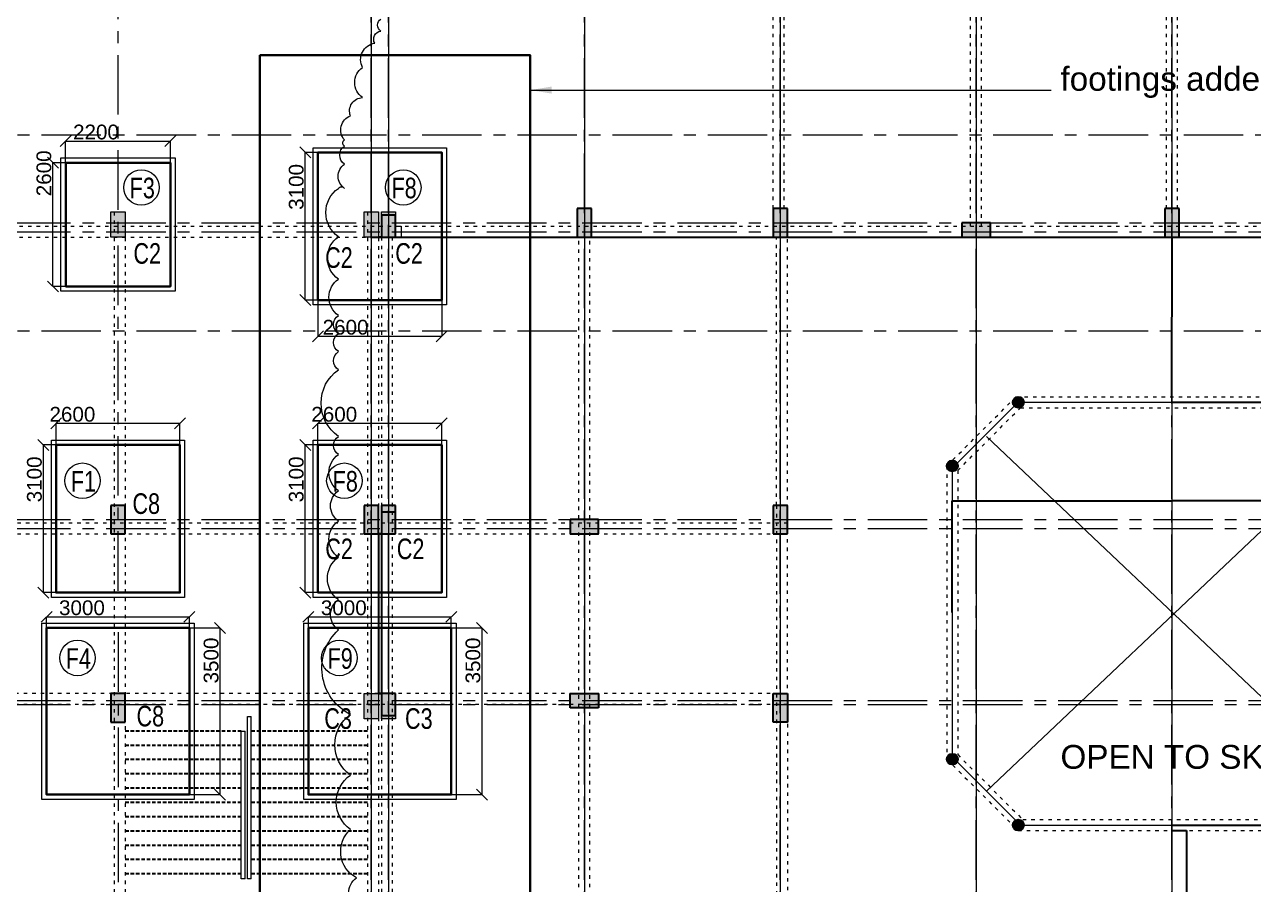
# Model space of a CAD drawing. Header units: inches. Extents: x 719368 to 6315912, y -2624014 to 446967.
# Drawn here: x 5472006 to 5497823, y -2109385 to -2091330 of the extents above; entities that cross this region are included whole.
import ezdxf
from ezdxf.lldxf.tags import DXFTag

# ---------------------------------------------------------------- set-up
doc = ezdxf.new("R2010")
doc.units = ezdxf.units.IN
doc.header["$LTSCALE"] = 20
doc.header["$MEASUREMENT"] = 0
doc.header["$PDMODE"] = 3
for name, pattern in [('ACAD_ISO03W100', [30, 12, -18]), ('CENTER', [2, 1.25, -0.25, 0.25, -0.25]), ('CENTER2', [1.125, 0.75, -0.125, 0.125, -0.125]), ('DASHED2', [0.375, 0.25, -0.125]), ('HIDDEN', [0.375, 0.25, -0.125])]:
    doc.linetypes.add(name, pattern=pattern)
doc.layers.get('0').update_dxf_attribs({"color": 51, "lineweight": 30})
doc.layers.get('Defpoints').update_dxf_attribs({"lineweight": 25})
for name, color, linetype, lineweight in [('COL.FILL', 6, 'Continuous', 20), ('COLUMN', 2, 'Continuous', 25), ('DIM', 7, 'Continuous', 13), ('FOOTING', 73, 'Continuous', 30), ('GRID', 202, 'CENTER', 5), ('HACHE', 6, 'Continuous', 9), ('hatch', 6, 'Continuous', 0), ('HIDDEN', 181, 'ACAD_ISO03W100', 18), ('Railing', 34, 'Continuous', 20), ('STAIR', 4, 'Continuous', 25), ('Text', 7, 'Continuous', 15), ('WALL', 1, 'Continuous', 18)]:
    doc.layers.add(name, color=color, linetype=linetype, lineweight=lineweight)
for name, color, linetype in [('dimn', 253, 'Continuous'), ('expension joint', 248, 'Continuous'), ('STAIRS', 1, 'Continuous')]:
    doc.layers.add(name, color=color, linetype=linetype)
doc.styles.add('BOLD', font='arial.ttf')
doc.styles.add('DIM SUMBI', font='arial.ttf')
doc.styles.add('L120', font='simplex.shx', dxfattribs={"height": 1})
doc.styles.add('Tabrej', font='romans.shx')
tags = doc.linetypes.add('DASHED', pattern=[0.75, 0.5, -0.25]).pattern_tags.tags
tags[6:7] = [DXFTag(74, 4), DXFTag(75, 0), DXFTag(340, '0'), DXFTag(46, 1.0), DXFTag(50, 0.0), DXFTag(44, 0.0), DXFTag(45, 0.0)]
tags[4:5] = [DXFTag(74, 4), DXFTag(75, 0), DXFTag(340, '0'), DXFTag(46, 1.0), DXFTag(50, 0.0), DXFTag(44, 0.0), DXFTag(45, 0.0)]
doc.dimstyles.new('Copy of S3', dxfattribs={"dimtxt": 200, "dimasz": 150, "dimexe": 5, "dimexo": 5, "dimgap": 50, "dimtad": 1, "dimjust": 1, "dimdec": 0, "dimzin": 3, "dimdsep": 46, "dimtxsty": 'BOLD', "dimblk1": 'OBLIQUE', "dimblk2": 'OBLIQUE', "dimsah": 1, "dimcen": 0.0625, "dimdle": 5, "dimclrd": 230, "dimclre": 251, "dimclrt": 2, "dimadec": 0, "dimazin": 0, "dimtfac": 1, "dimtdec": 0, "dimtix": 1, "dimtofl": 0, "dimtmove": 2, "dimatfit": 3, "dimfxl": 0, "dimtolj": 1, "dimtzin": 2, "dimlwd": -1, "dimlwe": -1, "dimarcsym": 0})
doc.dimstyles.new('DIM', dxfattribs={"dimtxt": 0.8, "dimasz": 0.4, "dimexe": 0.18, "dimexo": 0.0625, "dimgap": 0.1, "dimtad": 0, "dimdec": 3, "dimzin": 0, "dimdsep": 46, "dimtxsty": 'Tabrej', "dimcen": 0, "dimclrd": 251, "dimclre": 256, "dimclrt": 7, "dimadec": 0, "dimazin": 0, "dimtfac": 1, "dimtdec": 3, "dimtofl": 0, "dimtmove": 0, "dimatfit": 3, "dimfxl": 0, "dimtolj": 1, "dimtzin": 0, "dimlwd": -1, "dimlwe": -1, "dimarcsym": 0})
doc.dimstyles.new('PL1', dxfattribs={"dimtxt": 275, "dimasz": 230, "dimexe": 0.18, "dimexo": 12, "dimgap": 30, "dimtad": 1, "dimjust": 1, "dimdec": 0, "dimzin": 0, "dimdsep": 46, "dimtxsty": 'BOLD', "dimblk": 'OBLIQUE', "dimcen": 0.09, "dimclrd": 256, "dimclre": 256, "dimadec": 0, "dimazin": 0, "dimtfac": 1, "dimtdec": 0, "dimtofl": 0, "dimtmove": 0, "dimatfit": 3, "dimfxl": 0, "dimtolj": 1, "dimtzin": 0, "dimlwd": -1, "dimlwe": -1, "dimarcsym": 0})

# ---------------------------------------------------------------- blocks, each defined once
blk = doc.blocks.new('CU')
at = {"layer": 'WALL', "linetype": 'CENTER2'}
h = blk.add_hatch(color=256, dxfattribs=at)
h.dxf.hatch_style = 1
h.paths.add_polyline_path([(0, 0.035), (0, -0.265), (0.46, -0.265), (0.46, 0.035)])
at = {"layer": 'COLUMN', "linetype": 'CENTER2'}
blk.add_lwpolyline([(0, 0.035), (0, -0.265), (0.46, -0.265), (0.46, 0.035), (0, 0.035)], dxfattribs=at)
blk = doc.blocks.new('C2')
at = {"layer": 'COLUMN'}
h = blk.add_hatch(color=7, dxfattribs=at)
h.dxf.hatch_style = 1
h.paths.add_polyline_path([(0.3, 0), (0, 0), (0, -0.6), (0.3, -0.6)])
for p, q in [((0, 0), (0, -0.6)), ((0.3, 0), (0, 0)), ((0.3, -0.6), (0.3, 0)), ((0, -0.6), (0.3, -0.6))]:
    blk.add_line(p, q, dxfattribs=at)
blk = doc.blocks.new('*D509')
at = {"layer": 'Defpoints', "color": 0}
for p in [(5496107, -2095795), (5496112, -2095795), (5496112, -2099146)]:
    blk.add_point(p, dxfattribs=at)
at = {"layer": 'dimn'}
for p, q in [((5496112, -2095795), (5496107, -2095795)), ((5496112, -2099146), (5496107, -2099146))]:
    blk.add_line(p, q, dxfattribs=at)
at = {"layer": 'dimn', "color": 251}
for p, q in [((5496107, -2095796), (5496107, -2097468)), ((5496107, -2099145), (5496107, -2097473))]:
    blk.add_line(p, q, dxfattribs=at)
for points in [[(5496107, -2095796), (5496107, -2095796), (5496107, -2095795)], [(5496107, -2099145), (5496107, -2099145), (5496107, -2099146)]]:
    blk.add_solid(points, dxfattribs=at)
at = {"layer": 'dimn', "color": 7, "insert": (5496107, -2097471), "char_height": 0.5, "attachment_point": 5, "rotation": 90, "style": 'Tabrej'}
blk.add_mtext('\\A1;3350.194\\P [10991\'-5"]', dxfattribs=at)
blk = doc.blocks.new('*D510')
at = {"layer": 'Defpoints', "color": 0}
for p in [(5496112, -2108255), (5496112, -2111605), (5496420, -2111605)]:
    blk.add_point(p, dxfattribs=at)
at = {"layer": 'dimn'}
for p, q in [((5496112, -2108255), (5496420, -2108255)), ((5496112, -2111605), (5496420, -2111605))]:
    blk.add_line(p, q, dxfattribs=at)
at = {"layer": 'dimn', "color": 251}
for p, q in [((5496420, -2108256), (5496420, -2109928)), ((5496420, -2111605), (5496420, -2109933))]:
    blk.add_line(p, q, dxfattribs=at)
for points in [[(5496420, -2108256), (5496420, -2108256), (5496420, -2108255)], [(5496420, -2111605), (5496420, -2111605), (5496420, -2111605)]]:
    blk.add_solid(points, dxfattribs=at)
at = {"layer": 'dimn', "color": 7, "insert": (5496420, -2109930), "char_height": 0.5, "attachment_point": 5, "rotation": 90, "style": 'Tabrej'}
blk.add_mtext('\\A1;3350.000\\P [10990\'-10"]', dxfattribs=at)
blk = doc.blocks.new('*D511')
at = {"layer": 'Defpoints', "color": 0}
for p in [(5496112, -2099261), (5499026, -2099261), (5496112, -2108140)]:
    blk.add_point(p, dxfattribs=at)
at = {"layer": 'dimn'}
for p, q in [((5496112, -2099261), (5499027, -2099261)), ((5496112, -2108140), (5499027, -2108140))]:
    blk.add_line(p, q, dxfattribs=at)
at = {"layer": 'dimn', "color": 251}
for p, q in [((5499026, -2099261), (5499026, -2103696)), ((5499026, -2108140), (5499026, -2103705))]:
    blk.add_line(p, q, dxfattribs=at)
for points in [[(5499026, -2099261), (5499027, -2099261), (5499026, -2099261)], [(5499026, -2108140), (5499027, -2108140), (5499026, -2108140)]]:
    blk.add_solid(points, dxfattribs=at)
at = {"layer": 'dimn', "color": 7, "insert": (5499026, -2103701), "char_height": 0.5, "attachment_point": 5, "rotation": 90, "style": 'Tabrej'}
blk.add_mtext('\\A1;8879.806 [29133\'-2"]', dxfattribs=at)
blk = doc.blocks.new('*D512')
at = {"layer": 'Defpoints', "color": 0}
for p in [(5500727, -2101328), (5491497, -2103677), (5500727, -2103677)]:
    blk.add_point(p, dxfattribs=at)
at = {"layer": 'dimn'}
for p, q in [((5491497, -2103677), (5491497, -2101328)), ((5500727, -2103677), (5500727, -2101328))]:
    blk.add_line(p, q, dxfattribs=at)
at = {"layer": 'dimn', "color": 251}
for p, q in [((5491497, -2101328), (5496107, -2101328)), ((5500726, -2101328), (5496116, -2101328))]:
    blk.add_line(p, q, dxfattribs=at)
for points in [[(5491497, -2101328), (5491497, -2101329), (5491497, -2101328)], [(5500726, -2101328), (5500726, -2101329), (5500727, -2101328)]]:
    blk.add_solid(points, dxfattribs=at)
at = {"layer": 'dimn', "color": 7, "insert": (5496112, -2101328), "char_height": 0.5, "attachment_point": 5, "style": 'Tabrej'}
blk.add_mtext('\\A1;9230.000 [30282\'-1"]', dxfattribs=at)
blk = doc.blocks.new('_Oblique')
at = {"layer": 'STAIR', "color": 0, "lineweight": -2}
blk.add_line((-0.5, -0.5), (0.5, 0.5), dxfattribs=at)
blk = doc.blocks.new('*D429')
at = {"layer": 'Defpoints', "color": 0}
for p in [(5475069, -2093776), (5472869, -2094230), (5475069, -2094230)]:
    blk.add_point(p, dxfattribs=at)
at = {"layer": 'DIM'}
for p, q in [((5472869, -2094218), (5472869, -2093776)), ((5472869, -2093776), (5475069, -2093776)), ((5475069, -2094218), (5475069, -2093776))]:
    blk.add_line(p, q, dxfattribs=at)
at = {"layer": 'DIM', "xscale": 230, "yscale": 230, "zscale": 230, "rotation": 180}
blk.add_blockref('_Oblique', (5472869, -2093776), dxfattribs=at)
at = {"layer": 'DIM', "xscale": 230, "yscale": 230, "zscale": 230}
blk.add_blockref('_Oblique', (5475069, -2093776), dxfattribs=at)
at = {"layer": 'DIM', "color": 0, "insert": (5473506, -2093588), "char_height": 310, "attachment_point": 5, "style": 'BOLD'}
blk.add_mtext('\\A1;2200', dxfattribs=at)
blk = doc.blocks.new('*D430')
at = {"layer": 'Defpoints', "color": 0}
for p in [(5472602, -2094230), (5473107, -2094230), (5473115, -2096830)]:
    blk.add_point(p, dxfattribs=at)
at = {"layer": 'DIM'}
for p, q in [((5473095, -2094230), (5472601, -2094230)), ((5472602, -2096830), (5472602, -2094230)), ((5473103, -2096830), (5472601, -2096830))]:
    blk.add_line(p, q, dxfattribs=at)
at = {"layer": 'DIM', "xscale": 230, "yscale": 230, "zscale": 230}
for p, rotation in [((5472602, -2094230), 90), ((5472602, -2096830), 270)]:
    blk.add_blockref('_Oblique', p, dxfattribs=dict(at, rotation=rotation))
at = {"layer": 'DIM', "color": 0, "insert": (5472413, -2094454), "char_height": 310, "attachment_point": 5, "rotation": 90, "style": 'BOLD'}
blk.add_mtext('\\A1;2600', dxfattribs=at)
blk = doc.blocks.new('*D439')
at = {"layer": 'Defpoints', "color": 0}
for p in [(5475269, -2099703), (5472669, -2100157), (5475269, -2100157)]:
    blk.add_point(p, dxfattribs=at)
at = {"layer": 'DIM'}
for p, q in [((5472669, -2100145), (5472669, -2099703)), ((5472669, -2099703), (5475269, -2099703)), ((5475269, -2100145), (5475269, -2099703))]:
    blk.add_line(p, q, dxfattribs=at)
at = {"layer": 'DIM', "xscale": 230, "yscale": 230, "zscale": 230, "rotation": 180}
blk.add_blockref('_Oblique', (5472669, -2099703), dxfattribs=at)
at = {"layer": 'DIM', "xscale": 230, "yscale": 230, "zscale": 230}
blk.add_blockref('_Oblique', (5475269, -2099703), dxfattribs=at)
at = {"layer": 'DIM', "color": 0, "insert": (5473011, -2099515), "char_height": 310, "attachment_point": 5, "style": 'BOLD'}
blk.add_mtext('\\A1;2600', dxfattribs=at)
blk = doc.blocks.new('*D440')
at = {"layer": 'Defpoints', "color": 0}
for p in [(5472402, -2100157), (5472907, -2100157), (5472915, -2103257)]:
    blk.add_point(p, dxfattribs=at)
at = {"layer": 'DIM'}
for p, q in [((5472895, -2100157), (5472401, -2100157)), ((5472402, -2103257), (5472402, -2100157)), ((5472903, -2103257), (5472401, -2103257))]:
    blk.add_line(p, q, dxfattribs=at)
at = {"layer": 'DIM', "xscale": 230, "yscale": 230, "zscale": 230}
for p, rotation in [((5472402, -2100157), 90), ((5472402, -2103257), 270)]:
    blk.add_blockref('_Oblique', p, dxfattribs=dict(at, rotation=rotation))
at = {"layer": 'DIM', "color": 0, "insert": (5472213, -2100881), "char_height": 310, "attachment_point": 5, "rotation": 90, "style": 'BOLD'}
blk.add_mtext('\\A1;3100', dxfattribs=at)
blk = doc.blocks.new('*D447')
at = {"layer": 'Defpoints', "color": 0}
for p in [(5475469, -2103767), (5472469, -2104000), (5475469, -2104000)]:
    blk.add_point(p, dxfattribs=at)
at = {"layer": 'DIM'}
for p, q in [((5472469, -2103988), (5472469, -2103767)), ((5472469, -2103767), (5475469, -2103767)), ((5475469, -2103988), (5475469, -2103767))]:
    blk.add_line(p, q, dxfattribs=at)
at = {"layer": 'DIM', "xscale": 230, "yscale": 230, "zscale": 230, "rotation": 180}
blk.add_blockref('_Oblique', (5472469, -2103767), dxfattribs=at)
at = {"layer": 'DIM', "xscale": 230, "yscale": 230, "zscale": 230}
blk.add_blockref('_Oblique', (5475469, -2103767), dxfattribs=at)
at = {"layer": 'DIM', "color": 0, "insert": (5473211, -2103578), "char_height": 310, "attachment_point": 5, "style": 'BOLD'}
blk.add_mtext('\\A1;3000', dxfattribs=at)
blk = doc.blocks.new('*D448')
at = {"layer": 'Defpoints', "color": 0}
for p in [(5475031, -2104000), (5476114, -2104000), (5474869, -2107500)]:
    blk.add_point(p, dxfattribs=at)
at = {"layer": 'DIM'}
for p, q in [((5475043, -2104000), (5476114, -2104000)), ((5476114, -2107500), (5476114, -2104000)), ((5474881, -2107500), (5476114, -2107500))]:
    blk.add_line(p, q, dxfattribs=at)
at = {"layer": 'DIM', "xscale": 230, "yscale": 230, "zscale": 230}
for p, rotation in [((5476114, -2104000), 90), ((5476114, -2107500), 270)]:
    blk.add_blockref('_Oblique', p, dxfattribs=dict(at, rotation=rotation))
at = {"layer": 'DIM', "color": 0, "insert": (5475926, -2104684), "char_height": 310, "attachment_point": 5, "rotation": 90, "style": 'BOLD'}
blk.add_mtext('\\A1;3500', dxfattribs=at)
blk = doc.blocks.new('*D801')
at = {"layer": 'Defpoints', "color": 0}
for p in [(5480770, -2099703), (5478170, -2100157), (5480770, -2100157)]:
    blk.add_point(p, dxfattribs=at)
at = {"layer": 'DIM'}
for p, q in [((5478170, -2100145), (5478170, -2099703)), ((5478170, -2099703), (5480770, -2099703)), ((5480770, -2100145), (5480770, -2099703))]:
    blk.add_line(p, q, dxfattribs=at)
at = {"layer": 'DIM', "xscale": 230, "yscale": 230, "zscale": 230, "rotation": 180}
blk.add_blockref('_Oblique', (5478170, -2099703), dxfattribs=at)
at = {"layer": 'DIM', "xscale": 230, "yscale": 230, "zscale": 230}
blk.add_blockref('_Oblique', (5480770, -2099703), dxfattribs=at)
at = {"layer": 'DIM', "color": 0, "insert": (5478512, -2099515), "char_height": 310, "attachment_point": 5, "style": 'BOLD'}
blk.add_mtext('\\A1;2600', dxfattribs=at)
blk = doc.blocks.new('*D802')
at = {"layer": 'Defpoints', "color": 0}
for p in [(5477903, -2100157), (5478409, -2100157), (5478416, -2103257)]:
    blk.add_point(p, dxfattribs=at)
at = {"layer": 'DIM'}
for p, q in [((5478397, -2100157), (5477903, -2100157)), ((5477903, -2103257), (5477903, -2100157)), ((5478404, -2103257), (5477903, -2103257))]:
    blk.add_line(p, q, dxfattribs=at)
at = {"layer": 'DIM', "xscale": 230, "yscale": 230, "zscale": 230}
for p, rotation in [((5477903, -2100157), 90), ((5477903, -2103257), 270)]:
    blk.add_blockref('_Oblique', p, dxfattribs=dict(at, rotation=rotation))
at = {"layer": 'DIM', "color": 0, "insert": (5477714, -2100881), "char_height": 310, "attachment_point": 5, "rotation": 90, "style": 'BOLD'}
blk.add_mtext('\\A1;3100', dxfattribs=at)
blk = doc.blocks.new('*D803')
at = {"layer": 'Defpoints', "color": 0}
for p in [(5480970, -2103767), (5477970, -2104000), (5480970, -2104000)]:
    blk.add_point(p, dxfattribs=at)
at = {"layer": 'DIM'}
for p, q in [((5477970, -2103988), (5477970, -2103767)), ((5477970, -2103767), (5480970, -2103767)), ((5480970, -2103988), (5480970, -2103767))]:
    blk.add_line(p, q, dxfattribs=at)
at = {"layer": 'DIM', "xscale": 230, "yscale": 230, "zscale": 230, "rotation": 180}
blk.add_blockref('_Oblique', (5477970, -2103767), dxfattribs=at)
at = {"layer": 'DIM', "xscale": 230, "yscale": 230, "zscale": 230}
blk.add_blockref('_Oblique', (5480970, -2103767), dxfattribs=at)
at = {"layer": 'DIM', "color": 0, "insert": (5478712, -2103578), "char_height": 310, "attachment_point": 5, "style": 'BOLD'}
blk.add_mtext('\\A1;3000', dxfattribs=at)
blk = doc.blocks.new('*D804')
at = {"layer": 'Defpoints', "color": 0}
for p in [(5480532, -2104000), (5481616, -2104000), (5480370, -2107500)]:
    blk.add_point(p, dxfattribs=at)
at = {"layer": 'DIM'}
for p, q in [((5480544, -2104000), (5481616, -2104000)), ((5481616, -2107500), (5481616, -2104000)), ((5480382, -2107500), (5481616, -2107500))]:
    blk.add_line(p, q, dxfattribs=at)
at = {"layer": 'DIM', "xscale": 230, "yscale": 230, "zscale": 230}
for p, rotation in [((5481616, -2104000), 90), ((5481616, -2107500), 270)]:
    blk.add_blockref('_Oblique', p, dxfattribs=dict(at, rotation=rotation))
at = {"layer": 'DIM', "color": 0, "insert": (5481427, -2104684), "char_height": 310, "attachment_point": 5, "rotation": 90, "style": 'BOLD'}
blk.add_mtext('\\A1;3500', dxfattribs=at)
blk = doc.blocks.new('*D807')
at = {"layer": 'Defpoints', "color": 0}
for p in [(5478170, -2096809), (5480770, -2096666), (5480770, -2097875)]:
    blk.add_point(p, dxfattribs=at)
at = {"layer": 'DIM'}
for p, q in [((5478170, -2096821), (5478170, -2097875)), ((5480770, -2096678), (5480770, -2097875)), ((5478170, -2097875), (5480770, -2097875))]:
    blk.add_line(p, q, dxfattribs=at)
at = {"layer": 'DIM', "xscale": 230, "yscale": 230, "zscale": 230, "rotation": 180}
blk.add_blockref('_Oblique', (5478170, -2097875), dxfattribs=at)
at = {"layer": 'DIM', "xscale": 230, "yscale": 230, "zscale": 230}
blk.add_blockref('_Oblique', (5480770, -2097875), dxfattribs=at)
at = {"layer": 'DIM', "color": 0, "insert": (5478750, -2097687), "char_height": 310, "attachment_point": 5, "style": 'BOLD'}
blk.add_mtext('\\A1;2600', dxfattribs=at)
blk = doc.blocks.new('*D808')
at = {"layer": 'Defpoints', "color": 0}
for p in [(5477903, -2094015), (5478409, -2094015), (5478416, -2097115)]:
    blk.add_point(p, dxfattribs=at)
at = {"layer": 'DIM'}
for p, q in [((5478397, -2094015), (5477903, -2094015)), ((5477903, -2097115), (5477903, -2094015)), ((5478404, -2097115), (5477903, -2097115))]:
    blk.add_line(p, q, dxfattribs=at)
at = {"layer": 'DIM', "xscale": 230, "yscale": 230, "zscale": 230}
for p, rotation in [((5477903, -2094015), 90), ((5477903, -2097115), 270)]:
    blk.add_blockref('_Oblique', p, dxfattribs=dict(at, rotation=rotation))
at = {"layer": 'DIM', "color": 0, "insert": (5477714, -2094739), "char_height": 310, "attachment_point": 5, "rotation": 90, "style": 'BOLD'}
blk.add_mtext('\\A1;3100', dxfattribs=at)

msp = doc.modelspace()

# ---------------------------------------------------------------- hatches: boundary and pattern name
at = {"layer": 'COL.FILL'}
for points in [[(5474119.0859, -2095795.4344), (5474119.0859, -2095265.4344), (5473819.0859, -2095265.4344), (5473819.0859, -2095795.4344)], [(5479439.0859, -2095795.4344), (5479439.0859, -2095265.4344), (5479139.0859, -2095265.4344), (5479139.0859, -2095795.4344)], [(5479801.5859, -2095795.6288), (5479801.5859, -2095265.6288), (5479501.5859, -2095265.6288), (5479501.5859, -2095795.6288)], [(5474119.0859, -2101425.4344), (5473819.0859, -2101425.4344), (5473819.0859, -2102025.4344), (5474119.0859, -2102025.4344)], [(5479439.0859, -2101425.4571), (5479139.0859, -2101425.4571), (5479139.0859, -2102025.4571), (5479439.0859, -2102025.4571)], [(5479801.5859, -2101425.4571), (5479501.5859, -2101425.4571), (5479501.5859, -2102025.4571), (5479801.5859, -2102025.4571)], [(5474119.0859, -2105375.4344), (5473819.0859, -2105375.4344), (5473819.0859, -2105975.4344), (5474119.0859, -2105975.4344)], [(5479439.0859, -2105905.4344), (5479439.0859, -2105375.4344), (5479139.0859, -2105375.4344), (5479139.0859, -2105905.4344)], [(5479801.5859, -2105905.4344), (5479801.5859, -2105375.4344), (5479501.5859, -2105375.4344), (5479501.5859, -2105905.4344)]]:
    msp.add_hatch(color=256, dxfattribs=at).paths.add_polyline_path(points)
at = {"layer": 'hatch'}
h = msp.add_hatch(color=7, dxfattribs=at)
h.dxf.hatch_style = 1
edge = h.paths.add_edge_path()
edge.add_arc((5492881.5859, -2099260.6288), 115, 0, 360)
h = msp.add_hatch(color=7, dxfattribs=at)
h.dxf.hatch_style = 1
edge = h.paths.add_edge_path()
edge.add_arc((5491496.5859, -2100597.9942), 115, 0, 360)
h = msp.add_hatch(color=7, dxfattribs=at)
h.dxf.hatch_style = 1
edge = h.paths.add_edge_path()
edge.add_arc((5491496.5859, -2106755.4344), 115, 0, 360)
h = msp.add_hatch(color=7, dxfattribs=at)
h.dxf.hatch_style = 1
edge = h.paths.add_edge_path()
edge.add_arc((5492881.5859, -2108140.4344), 115, 0, 360)

# ---------------------------------------------------------------- linework, layer by layer
at = {"color": 0}
for p, q in [((5479501.5859, -2095795.4344), (5479439.0859, -2095795.4344)), ((5479501.5859, -2102025.4344), (5479439.0859, -2102025.4344)), ((5479501.5859, -2105375.4344), (5479439.0859, -2105375.4344))]:
    msp.add_line(p, q, dxfattribs=at)
msp.add_lwpolyline([(5476950.2592, -2091973.0641), (5482630.2657, -2091973.0641), (5482630.2657, -2115035.2942), (5476950.2592, -2115035.2942)], close=True, dxfattribs=at)
at = {"layer": 'COL.FILL'}
for points in [[(5474119.0859, -2095795.4344), (5473819.0859, -2095795.4344), (5473819.0859, -2095265.4344), (5474119.0859, -2095265.4344)], [(5479439.0859, -2095795.4344), (5479139.0859, -2095795.4344), (5479139.0859, -2095265.4344), (5479439.0859, -2095265.4344)], [(5479801.5859, -2095795.6288), (5479501.5859, -2095795.6288), (5479501.5859, -2095265.6288), (5479801.5859, -2095265.6288)], [(5473819.0859, -2101425.4344), (5474119.0859, -2101425.4344), (5474119.0859, -2102025.4344), (5473819.0859, -2102025.4344)], [(5479139.0859, -2101425.4571), (5479439.0859, -2101425.4571), (5479439.0859, -2102025.4571), (5479139.0859, -2102025.4571)], [(5479501.5859, -2101425.4571), (5479801.5859, -2101425.4571), (5479801.5859, -2102025.4571), (5479501.5859, -2102025.4571)], [(5473819.0859, -2105375.4344), (5474119.0859, -2105375.4344), (5474119.0859, -2105975.4344), (5473819.0859, -2105975.4344)], [(5479439.0859, -2105905.4344), (5479139.0859, -2105905.4344), (5479139.0859, -2105375.4344), (5479439.0859, -2105375.4344)], [(5479801.5859, -2105905.4344), (5479501.5859, -2105905.4344), (5479501.5859, -2105375.4344), (5479801.5859, -2105375.4344)]]:
    msp.add_lwpolyline(points, close=True, dxfattribs=at)
at = {"layer": 'COLUMN'}
for centre in [(5492881.5859, -2099260.6288), (5491496.5859, -2100597.9942), (5491496.5859, -2106755.4344), (5492881.5859, -2108140.4344)]:
    msp.add_circle(centre, 115, dxfattribs=at)
at = {"layer": 'DIM'}
for p, q in [((5491496.5858, -2100645.6288), (5492881.5858, -2099260.6288)), ((5492881.5858, -2099260.6288), (5499341.5858, -2099260.6288)), ((5491496.5858, -2100645.6288), (5491496.5858, -2106707.7998)), ((5491496.5858, -2106707.7998), (5492929.2204, -2108140.4344)), ((5492929.2204, -2108140.4344), (5499293.9512, -2108140.4344))]:
    msp.add_line(p, q, dxfattribs=at)
msp.add_lwpolyline([(5478979.8457, -2109882.6776, -0.52056705), (5478979.8457, -2109247.6559, -0.52056705), (5478852.7008, -2108231.6236, -0.52056705), (5478852.7008, -2107088.5921, -0.52056705), (5478852.7008, -2105818.5486, -0.52056705), (5478598.4276, -2104040.4953, -0.52056705), (5478598.4276, -2103405.48, -0.52056705), (5478598.4276, -2102516.4533, -0.52056705), (5478598.4276, -2101754.4259, -0.52056705), (5478598.4276, -2101119.4042, -0.52056705), (5478598.4276, -2100357.3832, -0.52056705), (5478598.4276, -2099976.3727, -0.52056705), (5478598.4276, -2098579.3299, -0.52056705), (5478598.4276, -2098198.3194, -0.52056705), (5478598.4276, -2097817.3089, -0.52056705), (5478598.4276, -2097436.292, -0.52056705), (5478598.4276, -2096674.271, -0.52056705), (5478598.4276, -2095785.2444, -0.52056705), (5478598.4276, -2094769.2121, -0.52056705), (5478725.5558, -2094769.2121, -0.52056705), (5478725.5558, -2094261.196, -0.52056705), (5478725.5558, -2093880.1855, -0.52056705), (5478725.5558, -2093753.1798, -0.52056705), (5478852.7008, -2093245.1637, -0.52056705), (5479106.9906, -2092864.1532, -0.52056705), (5479106.9906, -2092229.1314, -0.52056705), (5479361.2637, -2091721.1217, -0.52056705), (5479488.4086, -2091467.1104, -0.52056705), (5479488.4086, -2091213.1056, -0.52056705)], format="xyb", dxfattribs=at)
at = {"layer": 'expension joint', "color": 3}
msp.add_line((5479271.5859, -2095795.6288), (5512491.5858, -2095795.6288), dxfattribs=at)
at = {"layer": 'expension joint'}
for p, q in [((5479439.0859, -2102025.4344), (5479439.0859, -2105375.4344)), ((5479501.5859, -2102025.4344), (5479501.5859, -2105375.4344))]:
    msp.add_line(p, q, dxfattribs=at)
at = {"layer": 'FOOTING'}
for points in [[(5478170.3132, -2094015.4797), (5480770.3132, -2094015.4797), (5480770.3132, -2097115.4797), (5478170.3132, -2097115.4797)], [(5472869.0859, -2094229.8123), (5475069.0859, -2094229.8123), (5475069.0859, -2096829.8123), (5472869.0859, -2096829.8123)], [(5472669.0859, -2100157.4729), (5475269.0859, -2100157.4729), (5475269.0859, -2103257.4729), (5472669.0859, -2103257.4729)], [(5478170.3359, -2100157.4729), (5480770.3359, -2100157.4729), (5480770.3359, -2103257.4729), (5478170.3359, -2103257.4729)], [(5472469.0859, -2103999.8111), (5475469.0859, -2103999.8111), (5475469.0859, -2107499.8111), (5472469.0859, -2107499.8111)], [(5472469.0859, -2103999.8111), (5475469.0859, -2103999.8111), (5475469.0859, -2107499.8111), (5472469.0859, -2107499.8111)], [(5477970.3359, -2103999.8111), (5480970.3359, -2103999.8111), (5480970.3359, -2107499.8111), (5477970.3359, -2107499.8111)], [(5477970.3359, -2103999.8111), (5480970.3359, -2103999.8111), (5480970.3359, -2107499.8111), (5477970.3359, -2107499.8111)]]:
    msp.add_lwpolyline(points, close=True, dxfattribs=at)
at = {"layer": 'GRID', "ltscale": 50}
for p, q in [((5473969.0859, -2103219.7489), (5473969.0859, -2085956.2237)), ((5483766.5858, -2129286.9875), (5483766.5858, -2085956.4181)), ((5487881.5858, -2129286.9875), (5487881.5858, -2085956.4181)), ((5491996.5858, -2129286.9875), (5491996.5858, -2085956.4181)), ((5496111.5858, -2129286.9875), (5496111.5858, -2085956.4181)), ((5479289.0859, -2129286.7931), (5479289.0859, -2086547.5623)), ((5479289.0859, -2129286.8385), (5479289.0859, -2086547.6076)), ((5479651.5859, -2129286.9875), (5479651.5859, -2086547.7567)), ((5436358.4024, -2093645.4344), (5551358.5285, -2093645.4344)), ((5435720.6711, -2095495.4344), (5551358.5285, -2095495.4344)), ((5435720.6711, -2095680.4344), (5551358.5285, -2095680.4344)), ((5436358.4024, -2097760.4252), (5551358.5285, -2097760.4252)), ((5435720.6711, -2101725.4344), (5551358.5285, -2101725.4344)), ((5435720.6711, -2101910.4354), (5551358.5285, -2101910.4354)), ((5473969.1085, -2104090.1), (5473969.1085, -2129286.8385)), ((5435720.6711, -2105525.4354), (5551358.5285, -2105525.4354)), ((5435720.6711, -2105605.4344), (5551358.5285, -2105605.4344))]:
    msp.add_line(p, q, dxfattribs=at)
at = {"layer": 'GRID', "ltscale": 0.05}
for p, q in [((5479289.0859, -2087148.5707), (5479289.0859, -2126935.9243)), ((5479651.5859, -2087148.5707), (5479651.5859, -2126935.9243)), ((5483766.5858, -2087148.5707), (5483766.5858, -2126935.9243)), ((5487881.5858, -2087148.5707), (5487881.5858, -2126935.9243)), ((5491996.5858, -2087148.5707), (5491996.5858, -2126935.9243)), ((5496111.5858, -2087148.5707), (5496111.5858, -2126935.9243))]:
    msp.add_line(p, q, dxfattribs=at)
at = {"layer": 'HACHE'}
for points in [[(5478070.3132, -2093915.4797), (5480870.3132, -2093915.4797), (5480870.3132, -2097215.4797), (5478070.3132, -2097215.4797)], [(5472769.0859, -2094129.8123), (5475169.0859, -2094129.8123), (5475169.0859, -2096929.8123), (5472769.0859, -2096929.8123)], [(5472569.0859, -2100057.4729), (5475369.0859, -2100057.4729), (5475369.0859, -2103357.4729), (5472569.0859, -2103357.4729)], [(5478070.3359, -2100057.4729), (5480870.3359, -2100057.4729), (5480870.3359, -2103357.4729), (5478070.3359, -2103357.4729)], [(5472369.0859, -2103899.8111), (5475569.0859, -2103899.8111), (5475569.0859, -2107599.8111), (5472369.0859, -2107599.8111)], [(5472369.0859, -2103899.8111), (5475569.0859, -2103899.8111), (5475569.0859, -2107599.8111), (5472369.0859, -2107599.8111)], [(5477870.3359, -2103899.8111), (5481070.3359, -2103899.8111), (5481070.3359, -2107599.8111), (5477870.3359, -2107599.8111)], [(5477870.3359, -2103899.8111), (5481070.3359, -2103899.8111), (5481070.3359, -2107599.8111), (5477870.3359, -2107599.8111)]]:
    msp.add_lwpolyline(points, close=True, dxfattribs=at)
at = {"layer": 'hatch', "linetype": 'DASHED', "ltscale": 0.05}
for p, q in [((5492212.9031, -2107425.8445), (5500080.2685, -2099978.4791)), ((5492212.9031, -2099978.4791), (5500080.2685, -2107425.8445))]:
    msp.add_line(p, q, dxfattribs=at)
at = {"layer": 'HIDDEN', "linetype": 'ACAD_ISO03W100', "ltscale": 0.3}
for p, q in [((5491881.5857, -2095565.4344), (5491881.5857, -2088895.4344)), ((5492111.5857, -2095565.4344), (5492111.5857, -2088895.4344)), ((5495996.5858, -2095195.4797), (5495996.5858, -2088895.4344)), ((5496226.5858, -2095195.4797), (5496226.5858, -2088895.4344)), ((5487731.5858, -2095195.4797), (5487731.5858, -2089495.4344)), ((5487961.5858, -2095195.4797), (5487961.5858, -2089495.4344)), ((5473889.0859, -2095265.4344), (5473889.0859, -2111605.389)), ((5474119.0859, -2095265.4344), (5474119.0859, -2111605.389)), ((5479209.0859, -2095265.4344), (5479209.0859, -2111605.389)), ((5479439.0859, -2095265.4344), (5479439.0859, -2111605.389)), ((5453179.086, -2095565.4344), (5542329.0856, -2095565.4344)), ((5453179.086, -2095795.4344), (5542329.0856, -2095795.4344)), ((5479501.5859, -2095795.4797), (5479501.5859, -2112065.389)), ((5479731.5859, -2095795.4797), (5479731.5859, -2112065.389)), ((5483651.5859, -2111605.1946), (5483651.5859, -2095795.389)), ((5483881.5859, -2111605.1946), (5483881.5859, -2095795.389)), ((5487801.5858, -2101425.4344), (5487801.5858, -2095795.4344)), ((5488031.5858, -2105985.8396), (5488031.5858, -2095795.4344)), ((5491381.5858, -2100597.9942), (5492833.9512, -2099145.6288)), ((5492833.9512, -2099145.6288), (5499389.2204, -2099145.6288)), ((5491611.5858, -2100693.2633), (5492929.2204, -2099375.6288)), ((5492929.2204, -2099375.6288), (5499293.9512, -2099375.6288)), ((5491381.5858, -2100597.9942), (5491381.5858, -2106755.4344)), ((5491611.5858, -2100693.2633), (5491611.5858, -2106660.1653)), ((5487801.5858, -2101425.4344), (5487801.5858, -2111605.4344)), ((5449894.086, -2101795.4344), (5479289.0859, -2101795.4344)), ((5449894.086, -2102025.4344), (5479439.0859, -2102025.4344)), ((5479501.5859, -2101795.4344), (5488031.5858, -2101795.4344)), ((5479501.5859, -2102025.4344), (5488031.5858, -2102025.4344)), ((5479439.0859, -2105375.4344), (5453244.086, -2105375.4344)), ((5488031.5858, -2105375.4344), (5479501.5859, -2105375.4344)), ((5479439.0859, -2105605.4344), (5449894.086, -2105605.4344)), ((5479439.0859, -2105605.4344), (5453244.086, -2105605.4344)), ((5488031.5858, -2105605.4344), (5479501.5859, -2105605.4344)), ((5488031.5858, -2105605.4344), (5479501.5859, -2105605.4344)), ((5488031.5858, -2105835.4344), (5488031.5858, -2111605.4344)), ((5491611.5858, -2106660.1653), (5492976.8549, -2108025.4344)), ((5491381.5858, -2106755.4344), (5492881.5858, -2108255.4344)), ((5492976.8549, -2108025.4344), (5499246.3167, -2108025.4344)), ((5492881.5858, -2108255.4344), (5499341.5858, -2108255.4344))]:
    msp.add_line(p, q, dxfattribs=at)
at = {"layer": 'Railing', "linetype": 'DASHED'}
for p, q in [((5476689.0859, -2107690.3931), (5476689.0859, -2105857.4342)), ((5476769.0859, -2107690.3931), (5476769.0859, -2105857.4342)), ((5476559.0859, -2109265.389), (5476559.0859, -2106165.389)), ((5476639.0859, -2109265.389), (5476639.0859, -2106165.389)), ((5476689.0859, -2109265.389), (5476689.0859, -2107690.3931)), ((5476769.0859, -2109265.389), (5476769.0859, -2107690.3931)), ((5476639.0859, -2109265.389), (5476559.0859, -2109265.389)), ((5476769.0859, -2109265.389), (5476689.0859, -2109265.389))]:
    msp.add_line(p, q, dxfattribs=at)
at = {"layer": 'Railing', "linetype": 'HIDDEN', "ltscale": 0.01}
for p, q in [((5476689.0859, -2105857.4342), (5476769.0859, -2105857.4342)), ((5476559.0859, -2106165.389), (5476639.0859, -2106165.389))]:
    msp.add_line(p, q, dxfattribs=at)
at = {"layer": 'STAIRS', "linetype": 'DASHED2', "ltscale": 15}
for p, q in [((5476559.0859, -2106165.389), (5474119.0859, -2106165.389)), ((5479209.0859, -2106165.389), (5476769.0859, -2106165.389)), ((5476559.0859, -2106465.389), (5474119.0859, -2106465.389)), ((5479209.0859, -2106465.389), (5476769.0859, -2106465.389)), ((5476559.0859, -2106765.389), (5474119.0859, -2106765.389)), ((5479209.0859, -2106765.389), (5476769.0859, -2106765.389)), ((5476559.0859, -2107065.389), (5474119.0859, -2107065.389)), ((5479209.0859, -2107065.389), (5476769.0859, -2107065.389)), ((5476559.0859, -2107365.389), (5474119.0859, -2107365.389)), ((5479209.0859, -2107365.389), (5476769.0859, -2107365.389)), ((5476769.0859, -2107365.389), (5477819.1893, -2107365.389)), ((5476559.0859, -2107665.389), (5474119.0859, -2107665.389)), ((5479209.0859, -2107665.389), (5476769.0859, -2107665.389)), ((5476559.0859, -2107965.389), (5474119.0859, -2107965.389)), ((5479209.0859, -2107965.389), (5476769.0859, -2107965.389)), ((5476559.0859, -2108265.389), (5474119.0859, -2108265.389)), ((5479209.0859, -2108265.389), (5476769.0859, -2108265.389)), ((5476559.0859, -2108565.389), (5474119.0859, -2108565.389)), ((5479209.0859, -2108565.389), (5476769.0859, -2108565.389)), ((5476559.0859, -2108865.389), (5474119.0859, -2108865.389)), ((5479209.0859, -2108865.389), (5476769.0859, -2108865.389)), ((5476559.0859, -2109165.389), (5474119.0859, -2109165.389)), ((5479209.0859, -2109165.389), (5476769.0859, -2109165.389))]:
    msp.add_line(p, q, dxfattribs=at)
at = {"layer": 'Text'}
for centre in [(5474460.4379, -2094750.0711), (5479961.6879, -2094750.0711), (5473223.841, -2100909.0288), (5478725.091, -2100909.0288), (5473117.2592, -2104630.3071), (5478618.5092, -2104630.3071)]:
    msp.add_circle(centre, 372.7728, dxfattribs=at)
at = {"layer": 'WALL'}
for points in [[(5479916.5859, -2095565.4571), (5479916.5859, -2095795.4571), (5479801.5859, -2095795.4571), (5479801.5859, -2095565.4571), (5479916.5859, -2095565.4571)], [(5479916.5859, -2095565.4797), (5479916.5859, -2095795.4797), (5479801.5859, -2095795.4797), (5479801.5859, -2095565.4797), (5479916.5859, -2095565.4797)]]:
    msp.add_lwpolyline(points, dxfattribs=at)

# ---------------------------------------------------------------- block references
at = {"color": 5, "xscale": 1000, "yscale": 1000, "zscale": 1000}
for p in [(5483616.5858, -2095195.4797), (5487731.5858, -2095195.4797), (5495961.5858, -2095195.4344), (5473819.0859, -2101425.4344), (5473819.0859, -2101425.4344), (5473819.0859, -2101425.4344), (5473819.0859, -2101425.4344), (5479139.0859, -2101425.4571), (5479139.0859, -2101425.4571), (5479139.0859, -2101425.4571), (5479139.0859, -2101425.4571), (5479501.5859, -2101425.4571), (5479501.5859, -2101425.4571), (5479501.5859, -2101425.4571), (5479501.5859, -2101425.4571), (5487731.5858, -2101425.4344), (5473819.0859, -2105375.4344), (5473819.0859, -2105375.4344), (5473819.0859, -2105375.4344), (5473819.0859, -2105375.4344)]:
    msp.add_blockref('C2', p, dxfattribs=at)
at = {"linetype": 'CENTER2', "xscale": 1000, "yscale": 1000, "zscale": 1000, "rotation": 270}
for p in [(5479766.5859, -2095335.4797), (5479766.5859, -2101565.4344), (5479766.5859, -2105375.4344)]:
    msp.add_blockref('CU', p, dxfattribs=at)
at = {"color": 5, "yscale": 1000, "zscale": 1000}
for p, xscale, rotation in [((5492296.5858, -2095495.4344), 1000, 270), ((5484066.5859, -2101725.4344), 1000, 270), ((5484066.5859, -2105675.4344), -1000, 270), ((5487731.5858, -2105975.4344), -1000, 180)]:
    msp.add_blockref('C2', p, dxfattribs=dict(at, xscale=xscale, rotation=rotation))

# ---------------------------------------------------------------- texts
at = {"layer": 'Text', "style": 'DIM SUMBI', "width": 0.75}
for s, p in [('F3', (5474214.3203, -2094977.6321)), ('F8', (5479715.5703, -2094977.6321)), ('C2', (5474293.0628, -2096351.7727)), ('C2', (5478320.3382, -2096438.6069)), ('C2', (5479794.3128, -2096351.7727)), ('F1', (5472977.7234, -2101136.5897)), ('F8', (5478478.9734, -2101136.5897)), ('C8', (5474273.0123, -2101605.1616)), ('C2', (5478324.1019, -2102555.3295)), ('C2', (5479826.4751, -2102555.3295)), ('F4', (5472871.1417, -2104857.868)), ('F9', (5478372.3917, -2104857.868)), ('C8', (5474358.5377, -2106066.7828)), ('C3', (5478303.1133, -2106119.1952)), ('C3', (5479998.9171, -2106119.1952))]:
    msp.add_text(s, height=432.432, dxfattribs=at).set_placement(p)
at = {"layer": 'Text', "lineweight": 30, "char_height": 500, "width": 9930.81553, "attachment_point": 1, "style": 'L120'}
for s, insert in [('{\\fArial|b0|i0|c0|p34;footings added on 28 01 2015}', (5493769.1478, -2092219.7827)), ('{\\fArial|b0|i0|c0|p34;OPEN TO SKY}', (5493769.1478, -2106457.2536))]:
    msp.add_mtext(s, dxfattribs=dict(at, insert=insert))

# ---------------------------------------------------------------- dimensions: what is measured, and where the dimension line sits
at = {"layer": 'DIM'}
for base, p1, p2, picture, middle in [((5475069.0859, -2093775.8074), (5472869.0859, -2094229.8123), (5475069.0859, -2094229.8123), '*D429', (5473506.3576, -2093775.8074)), ((5480770.3132, -2097875.1191), (5478170.3132, -2096808.5049), (5480770.3132, -2096666.2026), '*D807', (5478750.3658, -2097875.1191)), ((5475269.0859, -2099703.468), (5472669.0859, -2100157.4729), (5475269.0859, -2100157.4729), '*D439', (5473010.8755, -2099703.468)), ((5480770.3359, -2099703.468), (5478170.3359, -2100157.4729), (5480770.3359, -2100157.4729), '*D801', (5478512.1255, -2099703.468)), ((5475469.0859, -2103766.7186), (5472469.0859, -2103999.8111), (5475469.0859, -2103999.8111), '*D447', (5473210.8755, -2103766.7186)), ((5480970.3359, -2103766.7186), (5477970.3359, -2103999.8111), (5480970.3359, -2103999.8111), '*D803', (5478712.1255, -2103766.7186))]:
    dim = msp.add_linear_dim(base=base, p1=p1, p2=p2, dimstyle='PL1', override={"dimtxt": 310}, dxfattribs=at)
    dim.commit()
    dim.dimension.update_dxf_attribs({"geometry": picture, "text_midpoint": middle, "dimtype": 160})
for base, p1, p2, picture, middle in [((5472601.5581, -2094229.8123), (5473115.1035, -2096829.8123), (5473107.2914, -2094229.8123), '*D430', (5472601.5581, -2094453.6325)), ((5477902.7855, -2094015.4797), (5478416.3309, -2097115.4797), (5478408.5187, -2094015.4797), '*D808', (5477902.7855, -2094739.3)), ((5472401.5581, -2100157.4729), (5472915.1035, -2103257.4729), (5472907.2914, -2100157.4729), '*D440', (5472401.5581, -2100881.2932)), ((5477902.8081, -2100157.4729), (5478416.3535, -2103257.4729), (5478408.5414, -2100157.4729), '*D802', (5477902.8081, -2100881.2932)), ((5476114.2996, -2103999.8111), (5474869.0567, -2107499.8111), (5475030.8281, -2103999.8111), '*D448', (5476114.2996, -2104683.5575)), ((5481615.5496, -2103999.8111), (5480370.3067, -2107499.8111), (5480532.0781, -2103999.8111), '*D804', (5481615.5496, -2104683.5575))]:
    dim = msp.add_linear_dim(base=base, p1=p1, p2=p2, angle=270, dimstyle='PL1', override={"dimtxt": 310}, dxfattribs=at)
    dim.commit()
    dim.dimension.update_dxf_attribs({"geometry": picture, "text_midpoint": middle, "dimtype": 160})
at = {"layer": 'dimn'}
for base, p1, p2, picture, middle in [((5496106.8097, -2095795.4344), (5496111.5858, -2099145.6288), (5496111.5858, -2095795.4344), '*D509', (5496106.8097, -2097470.5316)), ((5496419.7481, -2111605.4344), (5496111.5858, -2108255.4344), (5496111.5858, -2111605.4344), '*D510', (5496419.7481, -2109930.4344))]:
    dim = msp.add_linear_dim(base=base, p1=p1, p2=p2, angle=90, text='<>\\P[]', dimstyle='DIM', override={"dimtxt": 0.5, "dimarcsym": 1}, dxfattribs=at)
    dim.commit()
    dim.dimension.update_dxf_attribs({"geometry": picture, "text_midpoint": middle})
dim = msp.add_linear_dim(base=(5499026.4339, -2099260.6288), p1=(5496111.5858, -2108140.4344), p2=(5496111.5858, -2099260.6288), angle=90, dimstyle='DIM', override={"dimtxt": 0.5, "dimarcsym": 1}, dxfattribs=at)
dim.commit()
dim.dimension.update_dxf_attribs({"geometry": '*D511', "text_midpoint": (5499026.4339, -2103700.5316), "dimtype": 160})
dim = msp.add_linear_dim(base=(5500726.5858, -2101328.4982), p1=(5491496.5858, -2103676.7143), p2=(5500726.5858, -2103676.7143), dimstyle='DIM', override={"dimtxt": 0.5, "dimarcsym": 1}, dxfattribs=at)
dim.commit()
dim.dimension.update_dxf_attribs({"geometry": '*D512', "text_midpoint": (5496111.5858, -2101328.4982), "dimtype": 160})

# ---------------------------------------------------------------- leaders
at = {"layer": 'DIM'}
msp.add_leader([(5482630.2657, -2092705.8202), (5493572.8782, -2092705.8202)], dimstyle='Copy of S3', override={"dimasz": 450, "dimtad": 0, "dimfxlon": 1}, dxfattribs=at)

doc.saveas('drawing.dxf')
